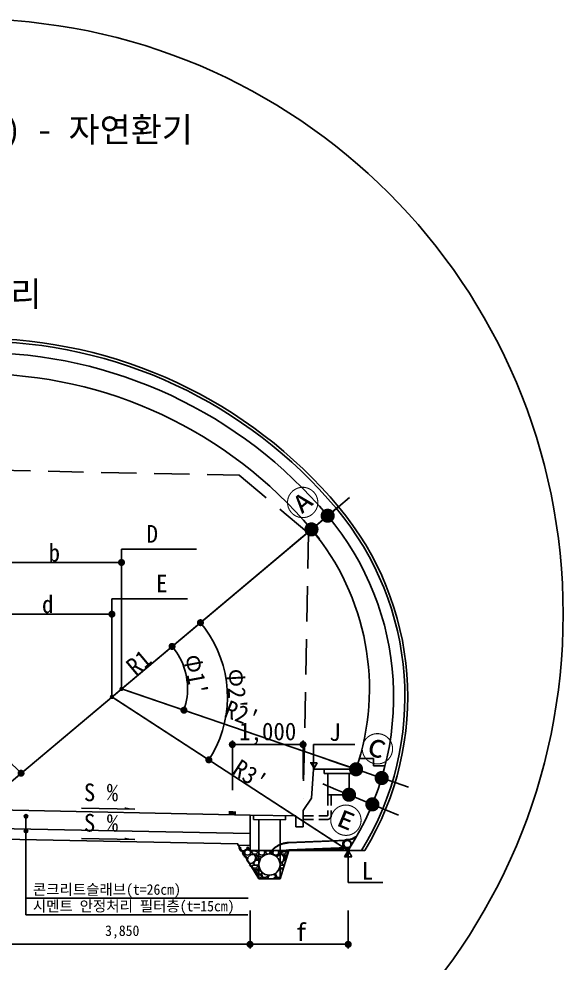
# Model space of a CAD drawing. Header units: millimetres. Extents: x -69382 to 174843, y -46375 to 101648.
# Drawn here: x 15651 to 23348, y -7315 to 6029 of the extents above; entities that cross this region are included whole.
import ezdxf
from ezdxf.enums import TextEntityAlignment as Align

# ---------------------------------------------------------------- set-up
doc = ezdxf.new("R2010")
doc.units = ezdxf.units.MM
doc.header["$LTSCALE"] = 1000
doc.linetypes.add('A-DASHD01', pattern=[0.75, 0.5, -0.25])
for name, color, linetype in [('-길작업', 255, 'Continuous'), ('CS-CONC-MAJR', 4, 'Continuous'), ('CS-DIML', 1, 'Continuous'), ('CS-EXCV', 3, 'A-DIGLN01'), ('CS-HIDL', 2, 'A-DASHD01'), ('CS-LEAL', 1, 'Continuous'), ('CS-LEAT', 3, 'Continuous'), ('CS-PATT', 1, 'Continuous'), ('CS-SYMB', 3, 'Continuous'), ('CST-01-02-02-G05-CS-EXCV', 3, 'CFZ008'), ('CZ-HIDL', 2, 'A-DASHD01'), ('CZ-TEX1', 6, 'Continuous'), ('DIM1', 1, 'Continuous')]:
    doc.layers.add(name, color=color, linetype=linetype)
doc.styles.get("Standard").update_dxf_attribs({"font": 'txt.shx', "bigfont": 'whgtxt.shx'})
doc.styles.add('WBMTXT', font='DotumChe.ttf')
doc.styles.add('WGTXT', font='DotumChe.ttf')
doc.linetypes.add('A-DIGLN01', pattern='A,0.9,-0.2,[19,kscals.shx,S=0.1,R=180,X=0,Y=0],0.9', length=2)
doc.linetypes.add('CFZ008', pattern='A,0.9,-0.2,[106,KHCLINE.shx,S=0.00606,R=180,X=0,Y=0],0.9', length=2)
doc.dimstyles.new('DIM-01', dxfattribs={"dimscale": 100, "dimtxt": 3, "dimasz": 0.6, "dimexe": 0, "dimexo": 0, "dimgap": 1, "dimtad": 1, "dimdec": 0, "dimrnd": 0.001, "dimzin": 1, "dimdsep": 46, "dimlunit": 6, "dimtxsty": 'WGTXT', "dimblk": 'DOT', "dimcen": 0, "dimclrd": 1, "dimclre": 1, "dimclrt": 3, "dimadec": 4, "dimazin": 0, "dimtfac": 1, "dimtdec": 0, "dimtix": 1, "dimtmove": 2, "dimatfit": 3, "dimldrblk": 'DOT', "dimfxl": 1.5, "dimlwd": -1, "dimarcsym": 0})
doc.dimstyles.get("Standard").update_dxf_attribs({"dimtxt": 0.18, "dimasz": 0.18, "dimexe": 0.18, "dimexo": 0.0625, "dimgap": 0.09, "dimtad": 0, "dimtih": 1, "dimtoh": 1, "dimdec": 4, "dimzin": 0, "dimdsep": 46, "dimtxsty": 'Standard', "dimcen": 0.09, "dimadec": 0, "dimazin": 0, "dimtfac": 1, "dimtdec": 4, "dimtofl": 0, "dimtmove": 0, "dimatfit": 3, "dimfxl": 1, "dimtolj": 1, "dimtzin": 0, "dimarcsym": 0})

# ---------------------------------------------------------------- blocks, each defined once
blk = doc.blocks.new('_Dot')
at = {"layer": 'DIM1'}
blk.add_line((0, 0), (-1, 0), dxfattribs=at)
at = {"layer": 'DIM1', "const_width": 0.5}
blk.add_lwpolyline([(-0.25, 0, 1), (0.25, 0, 1)], format="xyb", close=True, dxfattribs=at)
blk = doc.blocks.new('*D350')
at = {"layer": 'CS-DIML', "color": 6, "transparency": 16777216}
for p, q in [((11270, 1818), (11070, 1818)), ((11470, 1818), (15070, 1818)), ((15270, 1818), (15470, 1818))]:
    blk.add_line(p, q, dxfattribs=at)
at = {"layer": 'CS-DIML', "color": 6, "lineweight": -2, "transparency": 16777216}
for p, q in [((11470, 1014), (11470, 1818)), ((15070, 1014), (15070, 1818))]:
    blk.add_line(p, q, dxfattribs=at)
at = {"layer": 'Defpoints', "color": 0, "transparency": 16777216}
for p in [(15070, 1818), (11470, 1014), (15070, 1014)]:
    blk.add_point(p, dxfattribs=at)
at = {"layer": 'CS-DIML', "color": 6, "transparency": 16777216, "xscale": 200, "yscale": 200, "zscale": 200}
blk.add_blockref('_Dot', (11470, 1818), dxfattribs=at)
at = {"layer": 'CS-DIML', "color": 6, "transparency": 16777216, "xscale": 200, "yscale": 200, "zscale": 200, "rotation": 180}
blk.add_blockref('_Dot', (15070, 1818), dxfattribs=at)
at = {"layer": 'CS-DIML', "color": 6, "transparency": 16777216, "insert": (13270, 2124), "char_height": 350, "attachment_point": 5, "style": 'WGTXT'}
blk.add_mtext('Road CL ~ Tunnel CL 거리', dxfattribs=at)
blk = doc.blocks.new('*D351')
at = {"layer": 'CS-DIML', "color": 1, "transparency": 16777216}
for p, q in [((18670, -4871), (18670, -4167)), ((19570, -4227), (18770, -4227)), ((19670, -4713), (19670, -4167))]:
    blk.add_line(p, q, dxfattribs=at)
at = {"layer": 'Defpoints', "color": 0, "transparency": 16777216}
for p in [(18670, -4227), (19670, -4888), (18670, -5046)]:
    blk.add_point(p, dxfattribs=at)
at = {"layer": 'CS-DIML', "color": 1, "transparency": 16777216, "xscale": 100, "yscale": 100, "zscale": 100, "rotation": 180}
blk.add_blockref('_Dot', (18670, -4227), dxfattribs=at)
at = {"layer": 'CS-DIML', "color": 1, "transparency": 16777216, "xscale": 100, "yscale": 100, "zscale": 100}
blk.add_blockref('_Dot', (19670, -4227), dxfattribs=at)
at = {"layer": 'CS-DIML', "color": 3, "transparency": 16777216, "insert": (19170, -4073), "char_height": 250, "attachment_point": 5, "style": 'WGTXT'}
blk.add_mtext('\\A1;1,000', dxfattribs=at)
blk = doc.blocks.new('*D366')
at = {"layer": 'CS-DIML', "color": 1, "transparency": 16777216}
for p, q in [((15146, -5082), (19712, -1250)), ((19901, -1320), (19827, -1232)), ((15182, -5280), (15108, -5192))]:
    blk.add_line(p, q, dxfattribs=at)
at = {"layer": 'Defpoints', "color": 0, "transparency": 16777216}
for p in [(19789, -1186), (19789, -1186), (15070, -5146)]:
    blk.add_point(p, dxfattribs=at)
at = {"layer": 'CS-DIML', "color": 1, "transparency": 16777216, "xscale": 100, "yscale": 100, "zscale": 100}
for p, rotation in [((19789, -1186), 39.99999999999989), ((15070, -5146), 219.9999999999999)]:
    blk.add_blockref('_Dot', p, dxfattribs=dict(at, rotation=rotation))
at = {"layer": 'CS-DIML', "color": 3, "transparency": 16777216, "insert": (17346, -3067), "char_height": 250, "attachment_point": 5, "rotation": 40, "style": 'WGTXT'}
blk.add_mtext('\\A1;R1', dxfattribs=at)
blk = doc.blocks.new('*D352')
at = {"layer": 'CS-DIML', "color": 1, "transparency": 16777216}
blk.add_arc((17103, -3440), 934, 347.2345, 33.8618, dxfattribs=at)
at = {"layer": 'Defpoints', "color": 0, "transparency": 16777216}
for p in [(19789, -1186), (17103, -3440), (18037, -3428), (20420, -4576), (15070, -5146)]:
    blk.add_point(p, dxfattribs=at)
at = {"layer": 'CS-DIML', "color": 1, "transparency": 16777216, "xscale": 100, "yscale": 100, "zscale": 100}
for p, rotation in [((17818, -2840), 126.9309053015496), ((17986, -3742), 254.1653760977857)]:
    blk.add_blockref('_Dot', p, dxfattribs=dict(at, rotation=rotation))
at = {"layer": 'CS-DIML', "color": 3, "transparency": 16777216, "insert": (18148, -3245), "char_height": 250, "attachment_point": 5, "rotation": 280.5481, "style": 'WGTXT'}
blk.add_mtext("\\A1;Φ1'", dxfattribs=at)
blk = doc.blocks.new('*D353')
at = {"layer": 'CS-DIML', "color": 1, "transparency": 16777216}
blk.add_arc((16967, -3554), 1634, 330.5179, 36.4926, dxfattribs=at)
at = {"layer": 'Defpoints', "color": 0, "transparency": 16777216}
for p in [(19789, -1186), (16967, -3554), (18582, -3800), (15070, -5146), (20308, -5723)]:
    blk.add_point(p, dxfattribs=at)
at = {"layer": 'CS-DIML', "color": 1, "transparency": 16777216, "xscale": 100, "yscale": 100, "zscale": 100}
for p, rotation in [((18219, -2504), 128.2463119733131), ((18337, -4443), 238.7642157950523)]:
    blk.add_blockref('_Dot', p, dxfattribs=dict(at, rotation=rotation))
at = {"layer": 'CS-DIML', "color": 3, "transparency": 16777216, "insert": (18727, -3446), "char_height": 250, "attachment_point": 5, "rotation": 273.5053, "style": 'WGTXT'}
blk.add_mtext("\\A1;Φ2'", dxfattribs=at)
blk = doc.blocks.new('*D356')
at = {"layer": 'CS-DIML', "color": 1, "transparency": 16777216}
blk.add_arc((15070, -5146), 800, 47.1696, 132.8366, dxfattribs=at)
at = {"layer": 'Defpoints', "color": 0, "transparency": 16777216}
for p in [(10351, -1187), (19789, -1186), (15299, -4380), (15070, -5146), (15070, -5146)]:
    blk.add_point(p, dxfattribs=at)
at = {"layer": 'CS-DIML', "color": 1, "transparency": 16777216, "xscale": 100, "yscale": 100, "zscale": 100}
for p, rotation in [((14457, -4632), 226.4213884010629), ((15682, -4632), 313.5848231692589)]:
    blk.add_blockref('_Dot', p, dxfattribs=dict(at, rotation=rotation))
at = {"layer": 'CS-DIML', "color": 3, "transparency": 16777216, "insert": (15070, -4216), "char_height": 250, "attachment_point": 5, "rotation": 0.0031, "style": 'WGTXT'}
blk.add_mtext('\\A1;Φ', dxfattribs=at)
blk = doc.blocks.new('*D357')
at = {"layer": 'CS-DIML', "color": 1, "transparency": 16777216}
for p, q in [((15070, -2713), (15070, -2324)), ((15170, -2384), (16867, -2384)), ((16967, -2806), (16967, -2324))]:
    blk.add_line(p, q, dxfattribs=at)
at = {"layer": 'Defpoints', "color": 0, "transparency": 16777216}
for p in [(16967, -2384), (15070, -2888), (16967, -2981)]:
    blk.add_point(p, dxfattribs=at)
at = {"layer": 'CS-DIML', "color": 1, "transparency": 16777216, "xscale": 100, "yscale": 100, "zscale": 100, "rotation": 180}
blk.add_blockref('_Dot', (15070, -2384), dxfattribs=at)
at = {"layer": 'CS-DIML', "color": 1, "transparency": 16777216, "xscale": 100, "yscale": 100, "zscale": 100}
blk.add_blockref('_Dot', (16967, -2384), dxfattribs=at)
at = {"layer": 'CS-DIML', "color": 3, "transparency": 16777216, "insert": (16059, -2246), "char_height": 250, "attachment_point": 5, "style": 'WGTXT'}
blk.add_mtext('\\A1;d', dxfattribs=at)
blk = doc.blocks.new('*D358')
at = {"layer": 'CS-DIML', "color": 1, "transparency": 16777216}
for p, q in [((15070, -1982), (15070, -1593)), ((17103, -1993), (17103, -1593)), ((15170, -1653), (17003, -1653))]:
    blk.add_line(p, q, dxfattribs=at)
at = {"layer": 'Defpoints', "color": 0, "transparency": 16777216}
for p in [(17103, -1653), (15070, -2157), (17103, -2168)]:
    blk.add_point(p, dxfattribs=at)
at = {"layer": 'CS-DIML', "color": 1, "transparency": 16777216, "xscale": 100, "yscale": 100, "zscale": 100, "rotation": 180}
blk.add_blockref('_Dot', (15070, -1653), dxfattribs=at)
at = {"layer": 'CS-DIML', "color": 1, "transparency": 16777216, "xscale": 100, "yscale": 100, "zscale": 100}
blk.add_blockref('_Dot', (17103, -1653), dxfattribs=at)
at = {"layer": 'CS-DIML', "color": 3, "transparency": 16777216, "insert": (16153, -1519), "char_height": 250, "attachment_point": 5, "style": 'WGTXT'}
blk.add_mtext('\\A1;b', dxfattribs=at)
blk = doc.blocks.new('*D363')
at = {"layer": 'CS-DIML', "color": 1, "transparency": 16777216}
for p, q in [((15070, -6564), (15070, -7110)), ((18920, -6572), (18920, -7110)), ((15170, -7050), (18820, -7050))]:
    blk.add_line(p, q, dxfattribs=at)
at = {"layer": 'Defpoints', "color": 0, "transparency": 16777216}
for p in [(15070, -6389), (18920, -6397), (18920, -7050)]:
    blk.add_point(p, dxfattribs=at)
at = {"layer": 'CS-DIML', "color": 1, "transparency": 16777216, "xscale": 100, "yscale": 100, "zscale": 100, "rotation": 180}
blk.add_blockref('_Dot', (15070, -7050), dxfattribs=at)
at = {"layer": 'CS-DIML', "color": 1, "transparency": 16777216, "xscale": 100, "yscale": 100, "zscale": 100}
blk.add_blockref('_Dot', (18920, -7050), dxfattribs=at)
at = {"layer": 'CS-DIML', "color": 3, "transparency": 16777216, "insert": (17113, -6876), "char_height": 150, "attachment_point": 5, "style": 'WGTXT'}
blk.add_mtext('\\A1;3,850', dxfattribs=at)
blk = doc.blocks.new('*D364')
at = {"layer": 'CS-DIML', "color": 1, "transparency": 16777216}
for p, q in [((18920, -6572), (18920, -7110)), ((20308, -6572), (20308, -7110)), ((19020, -7050), (20208, -7050))]:
    blk.add_line(p, q, dxfattribs=at)
at = {"layer": 'Defpoints', "color": 0, "transparency": 16777216}
for p in [(18920, -6397), (20308, -6397), (20308, -7050)]:
    blk.add_point(p, dxfattribs=at)
at = {"layer": 'CS-DIML', "color": 1, "transparency": 16777216, "xscale": 100, "yscale": 100, "zscale": 100, "rotation": 180}
blk.add_blockref('_Dot', (18920, -7050), dxfattribs=at)
at = {"layer": 'CS-DIML', "color": 1, "transparency": 16777216, "xscale": 100, "yscale": 100, "zscale": 100}
blk.add_blockref('_Dot', (20308, -7050), dxfattribs=at)
at = {"layer": 'CS-DIML', "color": 3, "transparency": 16777216, "insert": (19644, -6876), "char_height": 250, "attachment_point": 5, "style": 'WGTXT'}
blk.add_mtext('\\A1;f', dxfattribs=at)
blk = doc.blocks.new('*D527')
at = {"layer": 'CS-DIML', "color": 6, "transparency": 16777216}
for p, q in [((20172, -865), (20325, -736)), ((20018, -993), (19789, -1186)), ((19635, -1315), (19482, -1443))]:
    blk.add_line(p, q, dxfattribs=at)
at = {"layer": 'Defpoints', "color": 0, "transparency": 16777216}
for p in [(20018, -993), (19789, -1186), (19789, -1186)]:
    blk.add_point(p, dxfattribs=at)
at = {"layer": 'CS-DIML', "color": 6, "transparency": 16777216, "xscale": 200, "yscale": 200, "zscale": 200}
for p, rotation in [((20018, -993), 219.9999999495329), ((19789, -1186), 39.99999994953295)]:
    blk.add_blockref('_Dot', p, dxfattribs=dict(at, rotation=rotation))
at = {"layer": 'CS-DIML', "color": 6, "transparency": 16777216, "insert": (19682, -826), "char_height": 350, "attachment_point": 5, "rotation": 40, "style": 'WGTXT'}
blk.add_mtext('Ⓐ', dxfattribs=at)
blk = doc.blocks.new('*D530')
at = {"layer": 'CS-DIML', "color": 6, "transparency": 16777216}
for p, q in [((20231, -4511), (20041, -4446)), ((20782, -4700), (20420, -4576)), ((20971, -4765), (21160, -4829))]:
    blk.add_line(p, q, dxfattribs=at)
at = {"layer": 'Defpoints', "color": 0, "transparency": 16777216}
for p in [(20420, -4576), (20420, -4576), (20782, -4700)]:
    blk.add_point(p, dxfattribs=at)
at = {"layer": 'CS-DIML', "color": 6, "transparency": 16777216, "xscale": 200, "yscale": 200, "zscale": 200}
for p, rotation in [((20420, -4576), 341.0962814009119), ((20782, -4700), 161.0962814009119)]:
    blk.add_blockref('_Dot', p, dxfattribs=dict(at, rotation=rotation))
at = {"layer": 'CS-DIML', "color": 6, "transparency": 16777216, "insert": (20713, -4312), "char_height": 350, "attachment_point": 5, "rotation": 341.0963, "style": 'WGTXT'}
blk.add_mtext('Ⓒ', dxfattribs=at)
blk = doc.blocks.new('*D536')
at = {"layer": 'CS-DIML', "color": 6, "transparency": 16777216}
for p, q in [((20135, -4860), (19950, -4783)), ((20650, -5072), (20320, -4936)), ((20835, -5148), (21020, -5224))]:
    blk.add_line(p, q, dxfattribs=at)
at = {"layer": 'Defpoints', "color": 0, "transparency": 16777216}
for p in [(20320, -4936), (20320, -4936), (20650, -5072)]:
    blk.add_point(p, dxfattribs=at)
at = {"layer": 'CS-DIML', "color": 6, "transparency": 16777216, "xscale": 200, "yscale": 200, "zscale": 200}
for p, rotation in [((20320, -4936), 337.6003502939158), ((20650, -5072), 157.6003502939157)]:
    blk.add_blockref('_Dot', p, dxfattribs=dict(at, rotation=rotation))
at = {"layer": 'CS-DIML', "color": 6, "transparency": 16777216, "insert": (20266, -5321), "char_height": 350, "attachment_point": 5, "rotation": 337.6004, "style": 'WGTXT'}
blk.add_mtext('Ⓔ', dxfattribs=at)

msp = doc.modelspace()

# ---------------------------------------------------------------- hatches: boundary and pattern name
at = {"layer": 'CS-DIML'}
h = msp.add_hatch(color=256, dxfattribs=at)
edge = h.paths.add_edge_path()
edge.add_arc((15751.7207, -5240.3412), 25, 0, 360)
h = msp.add_hatch(color=256, dxfattribs=at)
edge = h.paths.add_edge_path()
edge.add_arc((15751.7207, -5449.3903), 25, 0, 360)
at = {"layer": 'CS-PATT'}
h = msp.add_hatch(dxfattribs=at)
h.set_pattern_fill('GRAVEL', color=256, scale=200, style=0)
h.set_pattern_definition([(228.0128, (4628.481, 51447.868), (-1599.9996464, -1800.0002683), [26.9072, -2663.8176]), (184.9697, (4610.481, 51427.868), (2400.0002103, 199.9982614), [46.1736, -4571.185]), (132.5104, (4564.481, 51423.868), (1999.9981437, -2200.0017348), [32.5576, -3223.2064]), (267.2737, (4486.481, 51373.868), (199.9992035, 4000.000059), [42.0476, -4162.7116]), (292.8337, (4484.481, 51331.868), (-1000.0019811, 2399.9992824), [41.231, -4081.8746]), (357.2737, (4500.481, 51293.868), (-4000.000059, 199.9992035), [42.0476, -4162.7116]), (37.6942, (4542.481, 51291.868), (-2600.0014691, -1999.998081), [55.6058, -5504.9698]), (72.2553, (4586.481, 51325.868), (1400.0021525, 4399.9992462), [52.4976, -5197.2642]), (121.4296, (4602.481, 51375.868), (-1600.0016468, 2599.9990073), [42.19, -4176.8146]), (175.2364, (4580.481, 51411.868), (2200.0001893, -199.9983065), [48.1664, -2360.1526]), (222.3974, (4532.481, 51415.868), (-2400.0014702, -2199.9984164), [62.2896, -6166.675]), (138.8141, (4684.481, 51371.868), (-1400.0005894, 1199.9994627), [21.2602, -2104.7688]), (171.4692, (4668.481, 51385.868), (2599.999657, -400.001582), [40.4474, -4004.3022]), (225, (4628.48, 51391.87), (-2e-14, -200.00006), [28.2842, -254.5584]), (203.1986, (4614.48, 51415.868), (999.999946, 400.000265), [15.2316, -1507.923]), (291.8014, (4600.48, 51409.868), (-199.999982, 600.000055), [21.5406, -1055.4924]), (30.9638, (4608.48, 51389.868), (599.999604, 400.000497), [34.9858, -1131.2046]), (161.5651, (4638.48, 51407.87), (400.00009, -199.99968), [25.2982, -607.1574]), (16.3895, (4484.481, 51409.868), (2000.0004397, 599.998542), [35.44, -3508.569]), (70.3462, (4518.481, 51419.868), (-799.9990495, -2200.000427), [29.7322, -2943.4816]), (293.1986, (4638.48, 51447.868), (-400.000265, 999.999946), [30.463, -1492.6916]), (343.6105, (4650.481, 51419.868), (-2000.0004397, 599.998542), [35.44, -3508.569]), (339.444, (4484.48, 51285.868), (-1000.000369, 399.999199), [34.176, -1674.6248]), (294.7751, (4516.481, 51273.868), (-999.998438, 2200.0006844), [28.6356, -2834.9286]), (66.8014, (4640.48, 51247.868), (400.000265, 999.999946), [30.463, -1492.6916]), (17.354, (4652.481, 51275.868), (-2600.0004038, -799.9989005), [33.5262, -3319.0848]), (69.444, (4542.48, 51247.868), (-399.999199, -1000.000369), [17.088, -1691.7128]), (101.3099, (4628.48, 51247.87), (-199.999526, 800.00015), [10.198, -1009.6058]), (165.9638, (4626.48, 51257.87), (600.00011, -199.99961), [41.231, -783.39]), (186.009, (4586.481, 51267.868), (1999.9999502, 199.9998635), [38.21, -3782.7846]), (303.6901, (4608.48, 51371.87), (-200.000267, 399.99991), [28.8444, -692.2658]), (353.1572, (4624.481, 51347.868), (3399.9998731, -400.0015996), [50.3588, -4985.5126]), (60.9454, (4674.48, 51341.868), (-800.0000054, -1400.000077), [20.5912, -2038.5348]), (90, (4684.48, 51359.87), (-200, 200), [12, -188]), (120.2564, (4582.481, 51273.868), (799.9989774, -1400.000491), [27.7848, -2750.704]), (48.0128, (4568.481, 51297.868), (1599.9996464, 1800.0002683), [53.8144, -2636.9104]), (0, (4604.48, 51337.87), (200, 200), [52, -148]), (325.3048, (4656.481, 51337.868), (-1999.9988518, 1400.001722), [31.6228, -3130.6548]), (254.0546, (4682.48, 51319.868), (-199.999978, -800.000025), [29.1204, -1426.9016]), (207.646, (4674.481, 51291.868), (-3799.9991614, -2000.0015426), [47.413, -4693.8948]), (175.4261, (4632.481, 51269.868), (-2600.0001117, 199.9989602), [50.1598, -4965.8148])])
h.paths.add_polyline_path([(18744.8435, -5676.2866), (18919.8435, -5672.7866), (18919.8435, -5722.7866), (19469.8429, -5722.7884), (19344.8435, -6122.7866), (19044.8435, -6122.7866)])
h.paths.add_polyline_path([(19044.8435, -5922.7866, 1), (19344.8435, -5922.7866, 1)], flags=16)

# ---------------------------------------------------------------- linework, layer by layer
at = {"layer": '-길작업', "color": 3}
msp.add_circle((14934.543, -2383.9335), 8413.1201, dxfattribs=at)
at = {"layer": 'CS-CONC-MAJR'}
for p, q in [((20467.4772, -4425.7866), (20667.4772, -4425.7866)), ((20667.4772, -4425.7866), (20667.4772, -4525.7866)), ((20667.4772, -4525.7866), (20830.0468, -4525.7866)), ((19969.8435, -4635.7866), (19969.8435, -4575.7866)), ((19969.8435, -4635.7866), (20369.8435, -4635.7866)), ((20019.8435, -4935.7866), (20019.8435, -4635.7866)), ((20319.8435, -4935.7866), (20319.8435, -4635.7866)), ((20369.8435, -4635.7866), (20369.8435, -4575.7866)), ((20019.8435, -4935.7866), (20319.8435, -4935.7866)), ((11219.8435, -5068.7866), (18919.8435, -5222.7866)), ((11219.8435, -5328.7866), (18919.8435, -5482.7866)), ((18919.8435, -5222.7866), (19569.8435, -5235.7866)), ((18919.8435, -5222.7866), (18919.8435, -5722.7866)), ((18969.8435, -5283.7866), (18969.8435, -5223.7866)), ((18969.8435, -5283.7866), (19419.8435, -5292.7866)), ((19044.8435, -6122.7866), (19044.8435, -5285.2866)), ((19344.8435, -6122.7866), (19344.8435, -5291.2866)), ((19419.8435, -5292.7866), (19419.8435, -5232.7866)), ((19469.8435, -5722.7866), (18919.8435, -5722.7866)), ((20230.4632, -5712.7866), (20040.4632, -5712.7866)), ((20040.4632, -5712.7866), (20040.4632, -5722.7866))]:
    msp.add_line(p, q, dxfattribs=at)
for points in [[(20419.8435, -4575.7866), (20369.8435, -4575.7866), (19969.8435, -4575.7866), (19819.8435, -4575.7866), (19789.8435, -4985.7866), (19669.8435, -5160.7866), (19669.8435, -5235.7866)], [(19569.8435, -5235.7866), (19569.8435, -5387.7866), (19669.8435, -5387.7866), (19669.8435, -5235.7866)], [(20230.4632, -5633.1445), (20230.4632, -5712.7866)], [(20240.4632, -5633.1445), (20240.4632, -5722.7866)]]:
    msp.add_lwpolyline(points, dxfattribs=at)
msp.add_circle((19194.8435, -5922.7866), 150, dxfattribs=at)
for centre, radius, start, end in [((15069.8435, -5145.7866), 6620, 40, 140), ((15069.8435, -5145.7866), 6460, 40, 140), ((15069.8435, -5145.7866), 6160, 40, 140), ((16967.012, -3553.8732), 4143.4224, 328.43541071, 40), ((16967.012, -3553.8732), 3983.4224, 327.01052777, 40), ((17102.8553, -3439.8872), 3506.0916, 341.0962814, 40), ((20296.4632, -5633.1445), 66, 89.62110604, 180), ((20296.4632, -5633.1445), 56, 89.62110604, 180), ((20298.1561, -5377.1501), 200, 269.62110604, 309.14659421), ((20298.1561, -5377.1501), 190, 269.62110604, 319.15166672)]:
    msp.add_arc(centre, radius, start, end, dxfattribs=at)
at = {"layer": 'CS-DIML'}
msp.add_line((15069.8435, -5145.7866), (20171.6995, -864.8211), dxfattribs=at)
at = {"layer": 'CS-DIML', "linetype": 'ByBlock'}
for p, q in [((17102.8553, -3439.8872), (20419.8435, -4575.7866)), ((16967.012, -3553.8732), (20308.1897, -5722.7866))]:
    msp.add_line(p, q, dxfattribs=at)
at = {"layer": 'CS-DIML', "color": 1}
for p, q in [((17159.6191, -3459.3259), (20363.0796, -4556.3478)), ((17017.3383, -3586.5423), (20257.8635, -5690.1175))]:
    msp.add_line(p, q, dxfattribs=at)
at = {"layer": 'CS-DIML'}
for centre in [(15751.7207, -5240.3412), (15751.7207, -5449.3903)]:
    msp.add_circle(centre, 25, dxfattribs=at)
at = {"layer": 'CS-EXCV', "ltscale": 50}
msp.add_line((18744.8435, -5649.2866), (18919.8435, -5652.7866), dxfattribs=at)
at = {"layer": 'CS-EXCV'}
msp.add_lwpolyline([(9724.4118, -5568.7866), (10669.8435, -5568.7866), (10794.8435, -5968.7866), (11094.8435, -5968.7866), (11395.2433, -5482.2946), (18745.2433, -5629.2946), (19044.8435, -6122.7866), (19344.8435, -6122.7866), (19469.8435, -5722.7866), (20544.2787, -5722.7866)], dxfattribs=at)
for centre, radius, start, end in [((15069.8435, -5145.7866), 6660, 40, 140), ((16967.012, -3553.8732), 4183.4224, 328.77137219, 40)]:
    msp.add_arc(centre, radius, start, end, dxfattribs=at)
at = {"layer": 'CS-HIDL'}
msp.add_lwpolyline([(10475.0424, -4803.8406), (10550.0274, -1054.5903), (11565.8243, -274.7463), (18764.3847, -418.7175), (19748.188, -1238.5535), (19673.203, -4987.8038)], dxfattribs=at)
at = {"layer": 'CS-LEAL'}
for p, q in [((17102.8553, -3439.8872), (17102.8553, -1466.5584)), ((17102.8553, -1466.5584), (18162.3231, -1466.5584)), ((16967.012, -3553.8732), (16967.012, -2167.6844)), ((18035.4942, -2167.6844), (16967.012, -2167.6844)), ((20401.325, -4225.6371), (19819.8435, -4225.6371)), ((19819.8435, -4575.7866), (19819.8435, -4225.6371)), ((19870.7501, -4485.7866), (19768.9368, -4485.7866)), ((19819.8435, -4575.7866), (19819.8435, -4485.7866)), ((19819.8435, -4575.7866), (19870.7501, -4485.7866)), ((16536.9458, -5125.1286), (17290.74, -5140.2045)), ((15751.7207, -6633.223), (15751.7207, -5240.3412)), ((16537.3341, -5555.1364), (17291.1283, -5570.2123)), ((20257.2831, -5812.7866), (20308.1897, -5722.7866)), ((20308.1897, -5722.7866), (20359.0963, -5812.7866)), ((20308.1897, -5722.7866), (20308.1897, -5812.7866)), ((20308.1897, -5722.7866), (20308.1897, -6177.3117)), ((20359.0963, -5812.7866), (20257.2831, -5812.7866)), ((20308.1897, -6177.3117), (20797.5334, -6177.3117)), ((15751.7207, -6395.8363), (18895.8857, -6395.8363)), ((15751.7207, -6633.223), (18891.242, -6633.223))]:
    msp.add_line(p, q, dxfattribs=at)
for points in [[(19819.8435, -4575.7866), (19819.8435, -4575.7866), (19819.8435, -4485.7866), (19768.9368, -4485.7866)], [(17290.74, -5140.2045), (17147.6194, -5112.3371), (17147.1195, -5137.3321)], [(17291.1283, -5570.2123), (17148.0077, -5542.3449), (17147.5078, -5567.3399)], [(20308.1897, -5722.7866), (20308.1897, -5722.7866), (20308.1897, -5812.7866), (20257.2831, -5812.7866)]]:
    msp.add_solid(points, dxfattribs=at)
at = {"layer": 'CS-SYMB'}
msp.add_solid([(18619.8435, -5166.7766), (18719.8435, -5168.7766), (18619.8435, -5216.7866), (18719.8435, -5218.7866)], dxfattribs=at)
at = {"layer": 'CST-01-02-02-G05-CS-EXCV', "linetype": 'CFZ008', "flags": 128}
msp.add_lwpolyline([(19469.8435, -5722.7866), (20421.8406, -5722.7866)], dxfattribs=at)
at = {"layer": 'CZ-HIDL', "ltscale": 0.3}
for p, q in [((20019.8435, -4935.7866), (20019.8435, -5225.7866)), ((20069.8435, -4935.7866), (20069.8435, -5225.7866)), ((19669.8435, -5235.7866), (20009.8435, -5235.7866)), ((19669.8435, -5285.7866), (20009.8435, -5285.7866))]:
    msp.add_line(p, q, dxfattribs=at)
at = {"layer": 'CZ-HIDL', "ltscale": 20}
for p, q in [((19465.3671, -5610.8761), (20294.225, -5577.1892)), ((19465.6446, -5616.8698), (20269.2659, -5584.1924)), ((19469.5624, -5716.793), (20298.4616, -5683.1045)), ((19469.797, -5722.7884), (20298.7014, -5689.0997))]:
    msp.add_line(p, q, dxfattribs=at)
at = {"layer": 'CZ-HIDL'}
for radius in [56, 50]:
    msp.add_circle((20296.4632, -5633.1445), radius, dxfattribs=at)
at = {"layer": 'CZ-HIDL', "ltscale": 0.3}
for radius in [10, 60]:
    msp.add_arc((20009.8435, -5225.7866), radius, 270, 0, dxfattribs=at)
at = {"layer": 'CZ-HIDL', "ltscale": 20}
for centre, radius, start, end in [((19478.5548, -5951.8135), 341.1924, 92.215151, 148.3820373), ((19478.555, -5951.8136), 335.1925, 92.20735949, 147.71704537), ((19478.555, -5951.8136), 235.1925, 92.19119914, 142.46946619), ((19478.555, -5951.8136), 229.1925, 92.18996042, 142.57456511)]:
    msp.add_arc(centre, radius, start, end, dxfattribs=at)

# ---------------------------------------------------------------- block references
at = {"layer": 'CS-DIML', "color": 1, "linetype": 'ByBlock'}
for p, xscale, yscale, zscale, rotation in [((17102.8553, -3439.8872), 59.99999999999797, 59.99999999999797, 59.99999999999797, 161.0962813993356), ((16967.012, -3553.8732), 59.9999999999965, 59.9999999999965, 59.9999999999965, 147.0105277684069), ((20419.8435, -4575.7866), 60.00000000000342, 60.00000000000342, 60.00000000000342, 341.0962814094428), ((20308.1897, -5722.7866), 59.99999999999649, 59.99999999999649, 59.99999999999649, 327.010527768407)]:
    msp.add_blockref('_Dot', p, dxfattribs=dict(at, xscale=xscale, yscale=yscale, zscale=zscale, rotation=rotation))

# ---------------------------------------------------------------- texts
at = {"layer": 'CS-DIML', "color": 3, "linetype": 'ByBlock', "char_height": 250, "attachment_point": 5, "style": 'WGTXT'}
for s, insert, rotation in [("R2'", (18808.5173, -3797.9806), 338.41645911), ("R3'", (18920.673, -4659.0272), 327.01052777)]:
    msp.add_mtext(s, dxfattribs=dict(at, insert=insert, rotation=rotation))
at = {"layer": 'CS-LEAT', "style": 'WGTXT'}
for s, height, p in [('D', 250, (17457.8226, -1374.1202)), ('E', 250, (17591.6549, -2075.2462)), ('S %%%', 250, (16570.5959, -5027.175)), ('S %%%', 250, (16570.9843, -5457.1827)), ('콘크리트슬래브(t=26cm)', 150, (15849.5564, -6349.907)), ('시멘트 안정처리 필터층(t=15cm)', 150, (15849.5564, -6584.5146))]:
    msp.add_text(s, height=height, dxfattribs=at).set_placement(p)
for s, p in [('J', (20121.3019, -4049.5415)), ('L', (20581.9019, -6009.4804))]:
    msp.add_text(s, height=250, dxfattribs=at).set_placement(p, align=Align.MIDDLE_CENTER)
at = {"layer": 'CZ-TEX1', "style": 'WBMTXT'}
msp.add_text('표준단면도 (예시) - 자연환기', height=350, dxfattribs=at).set_placement((15017.6558, 4288.0051), align=Align.CENTER)

# ---------------------------------------------------------------- dimensions: what is measured, and where the dimension line sits
at = {"layer": 'CS-DIML', "color": 6}
dim = msp.add_linear_dim(base=(15069.8435, 1817.5236), p1=(11469.8435, 1014.2134), p2=(15069.8435, 1014.2134), text='Road CL ~ Tunnel CL 거리', dimstyle='DIM-01', override={"dimtxt": 3.5, "dimasz": 2, "dimclrd": 6, "dimclre": 6, "dimclrt": 6}, dxfattribs=at)
dim.commit()
dim.dimension.update_dxf_attribs({"geometry": '*D350', "text_midpoint": (13269.8435, 2123.7486)})
for p1, p2, text, picture, middle in [((20018.4906, -993.3786), (19788.6773, -1186.2149), 'Ⓐ', '*D527', (19682.0778, -825.8161)), ((20782.0424, -4699.8212), (20419.8435, -4575.7866), 'Ⓒ', '*D530', (20712.5868, -4311.788))]:
    dim = msp.add_aligned_dim(p1=p1, p2=p2, distance=0, text=text, dimstyle='DIM-01', override={"dimtxt": 3.5, "dimasz": 2, "dimtxsty": 'WGTXT', "dimclrd": 6, "dimclre": 6, "dimclrt": 6}, dxfattribs=at)
    dim.commit()
    dim.dimension.update_dxf_attribs({"geometry": picture, "text_midpoint": middle})
at = {"layer": 'CS-DIML'}
for base, line1, line2, text, picture, middle in [((15299.1624, -4379.7073), ((19788.6773, -1186.2149), (15069.8435, -5145.7866)), ((15069.8435, -5145.7866), (10350.6753, -1186.8061)), 'Φ', '*D356', (15069.7931, -4216.4548)), ((18036.6571, -3427.9751), ((17102.8553, -3439.8872), (20419.8435, -4575.7866)), ((15069.8435, -5145.7866), (19788.6773, -1186.2149)), "Φ1'", '*D352', (18148.4271, -3245.193)), ((18582.2213, -3799.8708), ((16967.012, -3553.8732), (20308.1897, -5722.7866)), ((15069.8435, -5145.7866), (19788.6773, -1186.2149)), "Φ2'", '*D353', (18727.214, -3446.0523))]:
    dim = msp.add_angular_dim_2l(base=base, line1=line1, line2=line2, text=text, dimstyle='Standard', override={"dimscale": 50, "dimtxt": 5, "dimasz": 2, "dimexe": 1.2, "dimexo": 3.5, "dimtad": 1, "dimtih": 0, "dimtoh": 0, "dimdec": 0, "dimlunit": 6, "dimtxsty": 'WGTXT', "dimblk1": 'Dot', "dimblk2": 'Dot', "dimsah": 1, "dimclrd": 1, "dimclre": 1, "dimclrt": 3, "dimtix": 1, "dimtofl": 1, "dimtmove": 2, "dimlwd": 65535, "dimlwe": 65535}, dxfattribs=at)
    dim.commit()
    dim.dimension.update_dxf_attribs({"geometry": picture, "text_midpoint": middle})
dim = msp.add_aligned_dim(p1=(15069.8435, -5145.7866), p2=(19788.6773, -1186.2149), distance=0, text='R1', dimstyle='Standard', override={"dimscale": 50, "dimtxt": 5, "dimasz": 2, "dimexe": 1.2, "dimexo": 3.5, "dimtad": 1, "dimtih": 0, "dimtoh": 0, "dimdec": 0, "dimlunit": 6, "dimtxsty": 'WGTXT', "dimblk1": 'Dot', "dimblk2": 'Dot', "dimsah": 1, "dimclrd": 1, "dimclre": 1, "dimclrt": 3, "dimtix": 1, "dimtofl": 1, "dimtmove": 2, "dimlwd": 65535, "dimlwe": 65535}, dxfattribs=at)
dim.commit()
dim.dimension.update_dxf_attribs({"geometry": '*D366', "text_midpoint": (17345.9124, -3066.6705)})
for base, p1, p2, text, override, picture, middle in [((17102.8553, -1652.9131), (15069.8435, -2157.3584), (17102.8553, -2167.6844), 'b', {"dimscale": 50, "dimtxt": 5, "dimasz": 2, "dimexe": 1.2, "dimexo": 3.5, "dimtad": 1, "dimtih": 0, "dimtoh": 0, "dimdec": 0, "dimlunit": 6, "dimtxsty": 'WGTXT', "dimblk1": 'Dot', "dimblk2": 'Dot', "dimsah": 1, "dimclrd": 1, "dimclre": 1, "dimclrt": 3, "dimtix": 1, "dimtofl": 1, "dimtmove": 2, "dimlwd": 65535, "dimlwe": 65535}, '*D358', (16153.3795, -1519.4848)), ((16967.012, -2383.9335), (15069.8435, -2888.4004), (16967.012, -2981.3556), 'd', {"dimscale": 50, "dimtxt": 5, "dimasz": 2, "dimexe": 1.2, "dimexo": 3.5, "dimtad": 1, "dimtih": 0, "dimtoh": 0, "dimdec": 0, "dimlunit": 6, "dimtxsty": 'WGTXT', "dimblk1": 'Dot', "dimblk2": 'Dot', "dimsah": 1, "dimclrd": 1, "dimclre": 1, "dimclrt": 3, "dimtix": 1, "dimtofl": 1, "dimtmove": 2, "dimlwd": 65535, "dimlwe": 65535}, '*D357', (16058.5807, -2245.6823)), ((20308.1897, -7050.4039), (18919.8435, -6397.0286), (20308.1897, -6397.0286), 'f', {"dimscale": 50, "dimtxt": 5, "dimasz": 2, "dimexe": 1.2, "dimexo": 3.5, "dimgap": 0.1, "dimtad": 1, "dimtih": 0, "dimtoh": 0, "dimdec": 0, "dimlunit": 6, "dimtxsty": 'WGTXT', "dimblk1": 'Dot', "dimblk2": 'Dot', "dimsah": 1, "dimclrd": 1, "dimclre": 1, "dimclrt": 3, "dimtix": 1, "dimtofl": 1, "dimtmove": 2, "dimlwd": 65535, "dimlwe": 65535}, '*D364', (19644.1733, -6876.3293))]:
    dim = msp.add_linear_dim(base=base, p1=p1, p2=p2, text=text, dimstyle='Standard', override=override, dxfattribs=at)
    dim.commit()
    dim.dimension.update_dxf_attribs({"geometry": picture, "text_midpoint": middle, "dimtype": 160})
dim = msp.add_linear_dim(base=(18669.8435, -4226.649), p1=(19669.8435, -4887.9941), p2=(18669.8435, -5045.5687), angle=180, dimstyle='Standard', override={"dimscale": 50, "dimtxt": 5, "dimasz": 2, "dimexe": 1.2, "dimexo": 3.5, "dimtad": 1, "dimtih": 0, "dimtoh": 0, "dimdec": 0, "dimlunit": 6, "dimtxsty": 'WGTXT', "dimblk1": 'Dot', "dimblk2": 'Dot', "dimsah": 1, "dimclrd": 1, "dimclre": 1, "dimclrt": 3, "dimtix": 1, "dimtofl": 1, "dimtmove": 2, "dimlwd": 65535, "dimlwe": 65535}, dxfattribs=at)
dim.commit()
dim.dimension.update_dxf_attribs({"geometry": '*D351', "text_midpoint": (19169.8435, -4073.3474)})
at = {"layer": 'CS-DIML', "color": 6}
dim = msp.add_linear_dim(base=(20319.8435, -4935.7866), p1=(20649.8786, -5071.8149), p2=(20319.8435, -4935.7866), angle=157.60035029, text='Ⓔ', dimstyle='DIM-01', override={"dimtxt": 3.5, "dimasz": 2, "dimclrd": 6, "dimclre": 6, "dimclrt": 6}, dxfattribs=at)
dim.commit()
dim.dimension.update_dxf_attribs({"geometry": '*D536', "text_midpoint": (20266.3426, -5320.5919), "dimtype": 161})
at = {"layer": 'CS-DIML'}
dim = msp.add_linear_dim(base=(18919.8435, -7050.4039), p1=(15069.8435, -6389.0589), p2=(18919.8435, -6397.0286), dimstyle='Standard', override={"dimscale": 50, "dimtxt": 3, "dimasz": 2, "dimexe": 1.2, "dimexo": 3.5, "dimgap": 0.1, "dimtad": 1, "dimtih": 0, "dimtoh": 0, "dimdec": 0, "dimlunit": 6, "dimtxsty": 'WGTXT', "dimblk1": 'Dot', "dimblk2": 'Dot', "dimsah": 1, "dimclrd": 1, "dimclre": 1, "dimclrt": 3, "dimtix": 1, "dimtofl": 1, "dimtmove": 2, "dimlwd": 65535, "dimlwe": 65535}, dxfattribs=at)
dim.commit()
dim.dimension.update_dxf_attribs({"geometry": '*D363', "text_midpoint": (17112.9887, -6876.3293), "dimtype": 160})

doc.saveas('drawing.dxf')
